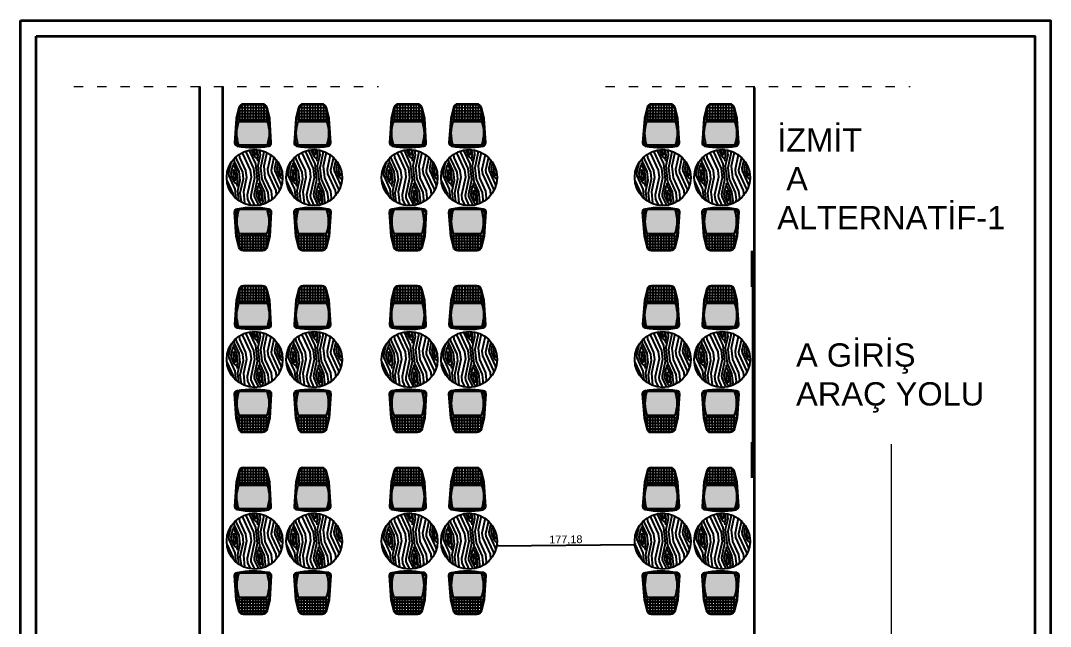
# Model space of a CAD drawing. Header units: millimetres. Extents: x 44201 to 173522, y 14677 to 20075.
# Drawn here: x 172197 to 173522, y 16772 to 17551 of the extents above; entities that cross this region are included whole.
import ezdxf

# ---------------------------------------------------------------- set-up
doc = ezdxf.new("R2010")
doc.units = ezdxf.units.MM
doc.linetypes.add('ACAD_ISO03W100', pattern=[30, 12, -18])
for name, color, linetype, lineweight in [('doseme', 203, 'ACAD_ISO03W100', 9), ('duvar', 7, 'Continuous', 35), ('estofado', 7, 'Continuous', 25), ('tefriş', 252, 'Continuous', 13), ('ölçüler', 143, 'Continuous', 5)]:
    doc.layers.add(name, color=color, linetype=linetype, lineweight=lineweight)
doc.layers.add('MUTFAK EKİPMAN', color=150, linetype='Continuous')
doc.layers.add('tefris', color=36, linetype='Continuous')
doc.styles.get("Standard").update_dxf_attribs({"font": 'Arial.ttf'})
doc.dimstyles.new('ISO-25', dxfattribs={"dimtxt": 10, "dimasz": 4, "dimexe": 1.25, "dimexo": 0.625, "dimtad": 1, "dimtxsty": 'Standard', "dimblk": 'ARCHTICK', "dimcen": 2.5, "dimse1": 1, "dimse2": 1, "dimadec": 0, "dimazin": 0, "dimtfac": 1, "dimtmove": 0, "dimatfit": 3, "dimldrblk": 'ARCHTICK', "dimfxl": 1, "dimarcsym": 0})

# ---------------------------------------------------------------- blocks, each defined once
blk = doc.blocks.new('jnsfghndg')
at = {"layer": 'tefris', "color": 35, "linetype": 'Continuous', "lineweight": 25}
for p, q in [((145000.5, -1290.1), (145010.3, -1302.9)), ((145004.8, -1289.3), (145013.4, -1300.6)), ((145008.6, -1289.2), (145014.4, -1296.8)), ((145011.7, -1289.4), (145015.8, -1294.7)), ((145015.2, -1290), (145017.2, -1292.7)), ((145015.7, -1290.2), (145016.9, -1291)), ((145016.9, -1291), (145020.6, -1292)), ((144983.1, -1302.5), (144983.5, -1302.7)), ((144984.6, -1300.5), (144986.9, -1302.1)), ((144986.2, -1298.6), (144986.3, -1298.6)), ((144986.3, -1298.6), (144988.3, -1300)), ((144986.9, -1302.1), (144990.7, -1303.1)), ((144987.1, -1297.7), (144992.1, -1301.1)), ((144988.3, -1300), (144990.7, -1303.1)), ((144989, -1296), (144993.5, -1299)), ((144992.1, -1301.1), (144994.5, -1304.2)), ((144992.2, -1293.7), (144994.5, -1295.3)), ((144993.5, -1299), (145000.6, -1308.4)), ((144994.5, -1295.3), (145004, -1307.7)), ((144995.8, -1291.8), (145005.1, -1303.9)), ((145013.4, -1300.6), (145015.4, -1302)), ((145014.4, -1296.8), (145016.5, -1298.2)), ((145015.4, -1302), (145034.3, -1307.2)), ((145015.8, -1294.7), (145017.9, -1296.1)), ((145016.5, -1298.2), (145031.5, -1302.4)), ((145017.2, -1292.7), (145021.3, -1295.5)), ((145017.9, -1296.1), (145025.4, -1298.3)), ((145020.6, -1292), (145022.7, -1293.4)), ((145021.3, -1295.5), (145025.1, -1296.5)), ((145022.7, -1293.4), (145025.1, -1296.5)), ((145025.4, -1298.3), (145028.8, -1297.6)), ((145028.7, -1297.5), (145028.8, -1297.6)), ((145028.8, -1297.6), (145029, -1297.7)), ((145031.5, -1302.4), (145033.9, -1304)), ((144979, -1311.6), (144980, -1312.3)), ((144980, -1312.3), (144998.8, -1317.6)), ((144980.2, -1308), (144981, -1308.5)), ((144981, -1308.5), (144999.9, -1313.8)), ((144981.8, -1304.6), (144982.1, -1304.8)), ((144982.1, -1304.8), (144997.2, -1309)), ((144983.5, -1302.7), (144991, -1304.8)), ((144991, -1304.8), (144994.5, -1304.2)), ((144994.5, -1304.2), (144996.5, -1305.6)), ((144997.2, -1309), (145011.5, -1318.7)), ((145000.6, -1308.4), (145014.9, -1318.1)), ((145004, -1307.7), (145014.3, -1314.6)), ((145005.1, -1303.9), (145015.3, -1310.9)), ((145010.3, -1302.9), (145014.4, -1305.7)), ((145014.4, -1305.7), (145033.2, -1311)), ((145015.3, -1310.9), (145030.4, -1315.1)), ((145033.2, -1311), (145037.6, -1314)), ((145034.3, -1307.2), (145036.1, -1308.5)), ((144978, -1320), (144979.9, -1321.2)), ((144978.2, -1315.6), (144981, -1317.5)), ((144978.3, -1323.1), (144980.6, -1324.7)), ((144979.9, -1321.2), (144995, -1325.5)), ((144980.6, -1324.7), (144991.9, -1327.8)), ((144981, -1317.5), (144996, -1321.7)), ((144996, -1321.7), (145002.2, -1325.9)), ((144998.8, -1317.6), (145005, -1321.8)), ((144999.9, -1313.8), (145008.1, -1319.4)), ((145005, -1321.8), (145016.8, -1337.3)), ((145008.1, -1319.4), (145020, -1334.9)), ((145011.5, -1318.7), (145021, -1331.2)), ((145014.3, -1314.6), (145029.4, -1318.9)), ((145014.9, -1318.1), (145026.2, -1321.3)), ((145015.3, -1319.8), (145017.3, -1321.2)), ((145017.3, -1321.2), (145017.7, -1322.9)), ((145017.3, -1321.2), (145024.9, -1323.3)), ((145017.7, -1322.9), (145022.4, -1329.1)), ((145021.4, -1324), (145023.5, -1325.4)), ((145021.4, -1324), (145023.8, -1327.1)), ((145024.9, -1323.3), (145033, -1328.9)), ((145026.2, -1321.3), (145034.4, -1326.8)), ((145029.4, -1318.9), (145035.5, -1323)), ((145030.4, -1315.1), (145036.6, -1319.3)), ((145035.5, -1323), (145037.4, -1325.5)), ((145036.6, -1319.3), (145038, -1321.1)), ((144979.5, -1328.4), (144986.6, -1337.8)), ((144980.9, -1326.4), (144982.9, -1327.8)), ((144982.9, -1327.8), (144983.3, -1329.5)), ((144982.9, -1327.8), (144990.5, -1329.9)), ((144983.3, -1329.5), (144988, -1335.7)), ((144987, -1330.6), (144989.1, -1331.9)), ((144987, -1330.6), (144989.4, -1333.7)), ((144988, -1335.7), (144990.1, -1337.1)), ((144989.1, -1331.9), (144992.9, -1333)), ((144989.4, -1333.7), (144993.5, -1336.4)), ((144990.5, -1329.9), (144998.7, -1335.5)), ((144991.9, -1327.8), (145000.1, -1333.4)), ((144992.9, -1333), (144994.9, -1334.4)), ((144994.9, -1334.4), (144997.3, -1337.5)), ((144995, -1325.5), (145001.1, -1329.6)), ((144998.7, -1335.5), (145001.1, -1338.6)), ((145000.1, -1333.4), (145007.2, -1342.7)), ((145001.1, -1329.6), (145010.6, -1342.1)), ((145002.2, -1325.9), (145011.7, -1338.3)), ((145020, -1334.9), (145022, -1336.3)), ((145021, -1331.2), (145023.1, -1332.6)), ((145022.4, -1329.1), (145024.5, -1330.5)), ((145023.1, -1332.6), (145033.2, -1335.4)), ((145023.5, -1325.4), (145027.2, -1326.4)), ((145023.8, -1327.1), (145027.9, -1329.9)), ((145024.5, -1330.5), (145032, -1332.6)), ((145027.2, -1326.4), (145029.3, -1327.8)), ((145027.9, -1329.9), (145031.7, -1330.9)), ((145029.3, -1327.8), (145031.7, -1330.9)), ((145032, -1332.6), (145035.4, -1332)), ((145033, -1328.9), (145035.4, -1332)), ((145034.4, -1326.8), (145036.3, -1329.2)), ((145035.4, -1332), (145035.4, -1332)), ((144986.6, -1337.8), (144988.7, -1339.1)), ((144988.7, -1339.1), (145003.8, -1343.4)), ((144990.1, -1337.1), (144997.6, -1339.2)), ((144991, -1343.9), (145006.5, -1348.2)), ((144993.5, -1336.4), (144997.3, -1337.5)), ((144997.6, -1339.2), (145001.1, -1338.6)), ((145001.1, -1338.6), (145003.1, -1339.9)), ((145003.8, -1343.4), (145011.9, -1348.9)), ((145007.2, -1342.7), (145015.3, -1348.3)), ((145010.6, -1342.1), (145018.4, -1347.3)), ((145011.7, -1338.3), (145021.9, -1345.2)), ((145016.8, -1337.3), (145020.9, -1340.1)), ((145020.9, -1340.1), (145027.5, -1341.9)), ((145021.9, -1345.2), (145022.5, -1345.4)), ((145022, -1336.3), (145030.7, -1338.8)), ((145006.5, -1348.2), (145007.9, -1349.2))]:
    blk.add_line(p, q, dxfattribs=at)
blk.add_circle((145008, -1319.2), 30, dxfattribs=at)
blk = doc.blocks.new('Banqueta Banc May')
at = {"layer": 'estofado'}
h = blk.add_hatch(color=256, dxfattribs=at)
h.set_gradient(color1=(203, 207, 210), one_color=1, tint=1, name='CYLINDER')
h.paths.add_polyline_path([(0.123, -0.01, -0.345989), (0.172, -0.048), (0.205, -0.187), (0.205, -0.188, 0.00324), (0.215, -0.185), (0.181, -0.046, 0.345989), (0.123, 0), (-0.123, 0, 0.345989), (-0.181, -0.046), (-0.215, -0.185, 0.00324), (-0.205, -0.188), (-0.205, -0.187), (-0.172, -0.048, -0.345989), (-0.123, -0.01)])
h = blk.add_hatch(color=256, dxfattribs=at)
h.set_gradient(color1=(203, 207, 210), one_color=1, tint=1, name='CYLINDER')
h.paths.add_polyline_path([(0.123, -0.01, -0.345989), (0.172, -0.048), (0.205, -0.187), (0.205, -0.188, 0.00324), (0.215, -0.185), (0.181, -0.046, 0.345989), (0.123, 0), (-0.123, 0, 0.345989), (-0.181, -0.046), (-0.215, -0.185, 0.00324), (-0.205, -0.188), (-0.205, -0.187), (-0.172, -0.048, -0.345989), (-0.123, -0.01)])
h = blk.add_hatch(color=256, dxfattribs=at)
h.set_gradient(color1=(225, 227, 229), one_color=1, tint=1, name='CURVED')
h.paths.add_polyline_path([(0.182, -0.529, 0.167263), (0.182, -0.224), (-0.182, -0.224, 0.167263), (-0.182, -0.529)])
for p, q in [((-0.19, -0.122), (0.19, -0.122)), ((-0.181, -0.085), (0.181, -0.085)), ((-0.175, -0.061), (-0.175, -0.195)), ((-0.171, -0.047), (0.171, -0.047)), ((-0.14, -0.013), (-0.14, -0.202)), ((-0.105, -0.01), (-0.105, -0.208)), ((-0.07, -0.01), (-0.07, -0.212)), ((-0.035, -0.01), (-0.035, -0.215)), ((0, -0.01), (0, -0.215)), ((0.035, -0.01), (0.035, -0.215)), ((0.07, -0.01), (0.07, -0.212)), ((0.105, -0.01), (0.105, -0.208)), ((0.14, -0.013), (0.14, -0.202)), ((0.175, -0.061), (0.175, -0.195)), ((-0.209, -0.241), (-0.188, -0.241)), ((-0.199, -0.16), (0.199, -0.16)), ((-0.175, -0.195), (-0.177, -0.224)), ((-0.167, -0.197), (0.167, -0.197)), ((-0.14, -0.202), (-0.142, -0.224)), ((-0.105, -0.208), (-0.106, -0.224)), ((-0.07, -0.212), (-0.071, -0.224)), ((-0.035, -0.215), (-0.036, -0.224)), ((0, -0.215), (0, -0.224)), ((0.035, -0.215), (0.036, -0.224)), ((0.07, -0.212), (0.071, -0.224)), ((0.105, -0.208), (0.106, -0.224)), ((0.14, -0.202), (0.142, -0.224)), ((0.175, -0.195), (0.177, -0.224)), ((0.188, -0.241), (0.209, -0.241)), ((-0.219, -0.391), (-0.207, -0.391)), ((-0.216, -0.354), (-0.207, -0.354)), ((-0.214, -0.316), (-0.204, -0.316)), ((-0.211, -0.279), (-0.197, -0.279)), ((0.197, -0.279), (0.211, -0.279)), ((0.204, -0.316), (0.214, -0.316)), ((0.207, -0.354), (0.216, -0.354)), ((0.207, -0.391), (0.219, -0.391)), ((-0.226, -0.503), (-0.19, -0.503)), ((-0.224, -0.466), (-0.199, -0.466)), ((-0.221, -0.429), (-0.205, -0.429)), ((-0.198, -0.473), (-0.203, -0.531)), ((-0.167, -0.529), (-0.168, -0.537)), ((-0.132, -0.529), (-0.133, -0.542)), ((-0.096, -0.529), (-0.098, -0.546)), ((-0.061, -0.529), (-0.063, -0.548)), ((0, -0.529), (0, -0.55)), ((0.061, -0.529), (0.063, -0.548)), ((0.096, -0.529), (0.098, -0.546)), ((0.132, -0.529), (0.133, -0.542)), ((0.167, -0.529), (0.168, -0.537)), ((0.19, -0.503), (0.226, -0.503)), ((0.198, -0.473), (0.203, -0.531)), ((0.199, -0.466), (0.224, -0.466)), ((0.205, -0.429), (0.221, -0.429)), ((-0.141, -0.541), (0.141, -0.541))]:
    blk.add_line(p, q, dxfattribs=at)
for points in [[(0.236, -0.499), (0.215, -0.185), (0.181, -0.046, 0.345989), (0.123, 0), (-0.123, 0, 0.345989), (-0.181, -0.046), (-0.215, -0.185), (-0.236, -0.499, 0.379693), (-0.203, -0.541, 0.092971), (0.203, -0.541, 0.379693)], [(0.226, -0.5), (0.205, -0.187), (0.172, -0.048, 0.345989), (0.123, -0.01), (-0.123, -0.01, 0.345989), (-0.172, -0.048), (-0.205, -0.187), (-0.226, -0.5, 0.379693), (-0.202, -0.531, 0.092971), (0.202, -0.531, 0.379693)], [(-0.182, -0.529, -0.167263), (-0.182, -0.224), (0.182, -0.224, -0.167263), (0.182, -0.529)]]:
    blk.add_lwpolyline(points, format="xyb", close=True, dxfattribs=at)
blk.add_arc((0, 0.573), 0.788, 254.1516, 285.8484, dxfattribs=at)
blk = doc.blocks.new('_ArchTick')
at = {"color": 0, "linetype": 'ByBlock', "const_width": 0.15}
blk.add_lwpolyline([(-0.5, -0.5), (0.5, 0.5)], dxfattribs=at)
blk = doc.blocks.new('*D469')
at = {"layer": 'Defpoints', "color": 0, "transparency": 16777216}
for p in [(172810.2, 16879.5), (172987.4, 16881.2), (172987.5, 16877.2)]:
    blk.add_point(p, dxfattribs=at)
at = {"layer": 'ölçüler', "color": 0, "lineweight": -2, "transparency": 16777216}
blk.add_line((172810.3, 16875.5), (172987.5, 16877.2), dxfattribs=at)
at = {"layer": 'ölçüler', "color": 0, "lineweight": -2, "transparency": 16777216, "xscale": 4, "yscale": 4, "zscale": 4}
for p, rotation in [((172810.3, 16875.5), 180.5483710761577), ((172987.5, 16877.2), 0.5483710761576952)]:
    blk.add_blockref('_ArchTick', p, dxfattribs=dict(at, rotation=rotation))
at = {"layer": 'ölçüler', "color": 0, "transparency": 16777216, "insert": (172898.8, 16883), "char_height": 10, "attachment_point": 5, "rotation": 0.5484}
blk.add_mtext('177,18', dxfattribs=at)

msp = doc.modelspace()

# ---------------------------------------------------------------- linework, layer by layer
at = {"layer": 'doseme'}
for p, q in [((172265.944, 17466.842), (172657.978, 17466.842)), ((172949.869, 17466.842, -18), (173341.904, 17466.842, -18))]:
    msp.add_line(p, q, dxfattribs=at)
at = {"layer": 'duvar'}
for p, q in [((172427.391, 17466.842), (172427.391, 16186.522)), ((172457.391, 16655.522), (172457.391, 17466.842)), ((173141.316, 16731.522, -18), (173141.316, 17465.268, -18)), ((173138.391, 17209.063), (173138.391, 17255.063)), ((173138.391, 16963.063), (173138.391, 17009.063))]:
    msp.add_line(p, q, dxfattribs=at)
for points in [[(172197.415, 17551.435), (173522.092, 17551.435), (173522.092, 14677.411), (172197.415, 14677.411)], [(172217.415, 17531.435), (173502.092, 17531.435), (173502.092, 14697.411), (172217.415, 14697.411)]]:
    msp.add_lwpolyline(points, close=True, dxfattribs=at)
at = {"layer": 'tefriş'}
msp.add_line((173317.458, 17006.444), (173317.458, 16490.618), dxfattribs=at)
at = {"layer": 'ölçüler'}
msp.add_line((173138.391, 17209.063), (173138.391, 17009.063), dxfattribs=at)

# ---------------------------------------------------------------- block references
at = {"layer": 'estofado', "yscale": 99.99999999999994, "zscale": 99.99999999999994}
for p, xscale, rotation in [((172496.455, 17444.083), 99.99999999999994, 359.8610045528026), ((172572.887, 17444.083), 99.99999999999994, 359.8610045528026), ((172695.754, 17444.083), 99.99999999999994, 359.8610045528026), ((172772.185, 17444.083), 99.99999999999994, 359.8610045528026), ((173021.3, 17444.083), 99.99999999999994, 359.8610045528026), ((173097.732, 17444.083), 99.99999999999994, 359.8610045528026), ((172496.455, 17255.274), -99.99999999999994, 180.1389954471974), ((172572.887, 17255.274), -99.99999999999994, 180.1389954471974), ((172695.754, 17255.274), -99.99999999999994, 180.1389954471974), ((172772.185, 17255.274), -99.99999999999994, 180.1389954471974), ((173021.3, 17255.274), -99.99999999999994, 180.1389954471974), ((173097.732, 17255.274), -99.99999999999994, 180.1389954471974), ((172496.455, 17210.154), 99.99999999999994, 359.8610045528026), ((172572.887, 17210.154), 99.99999999999994, 359.8610045528026), ((172695.754, 17210.154), 99.99999999999994, 359.8610045528026), ((172772.185, 17210.154), 99.99999999999994, 359.8610045528026), ((173021.3, 17210.154), 99.99999999999994, 359.8610045528026), ((173097.732, 17210.154), 99.99999999999994, 359.8610045528026), ((172496.455, 17021.345), -99.99999999999994, 180.1389954471974), ((172572.887, 17021.345), -99.99999999999994, 180.1389954471974), ((172695.754, 17021.345), -99.99999999999994, 180.1389954471974), ((172772.185, 17021.345), -99.99999999999994, 180.1389954471974), ((173021.3, 17021.345), -99.99999999999994, 180.1389954471974), ((173097.732, 17021.345), -99.99999999999994, 180.1389954471974), ((172496.455, 16976.231), 99.99999999999994, 359.8610045528026), ((172572.887, 16976.231), 99.99999999999994, 359.8610045528026), ((172695.754, 16976.231), 99.99999999999994, 359.8610045528026), ((172772.185, 16976.231), 99.99999999999994, 359.8610045528026), ((173021.3, 16976.231), 99.99999999999994, 359.8610045528026), ((173097.732, 16976.231), 99.99999999999994, 359.8610045528026), ((172496.455, 16787.422), -99.99999999999994, 180.1389954471974), ((172572.887, 16787.422), -99.99999999999994, 180.1389954471974), ((172695.754, 16787.422), -99.99999999999994, 180.1389954471974), ((172772.185, 16787.422), -99.99999999999994, 180.1389954471974), ((173021.3, 16787.422), -99.99999999999994, 180.1389954471974), ((173097.732, 16787.422), -99.99999999999994, 180.1389954471974)]:
    msp.add_blockref('Banqueta Banc May', p, dxfattribs=dict(at, xscale=xscale, rotation=rotation))
at = {"layer": 'ölçüler', "xscale": 1.2, "yscale": 1.2, "zscale": 1.2, "rotation": 310.4126255553184}
for p in [(60895.559, 150865.788), (60971.99, 150865.788), (61094.857, 150865.788), (61171.289, 150865.788), (61420.404, 150865.788), (61496.835, 150865.788), (60895.559, 150631.859), (60971.99, 150631.859), (61094.857, 150631.859), (61171.289, 150631.859), (61420.404, 150631.859), (61496.835, 150631.859), (60895.559, 150397.936), (60971.99, 150397.936), (61094.857, 150397.936), (61171.289, 150397.936), (61420.404, 150397.936), (61496.835, 150397.936)]:
    msp.add_blockref('jnsfghndg', p, dxfattribs=at)

# ---------------------------------------------------------------- texts
at = {"layer": 'MUTFAK EKİPMAN', "char_height": 30, "attachment_point": 1}
for s, insert in [('{\\C7;İZMİT\\P A ALTERNATİF-1}', (173170.61, 17412.862)), ('{\\C7;A GİRİŞ\\PARAÇ YOLU}', (173194.923, 17136.171))]:
    msp.add_mtext_dynamic_manual_height_columns(s, width=302.39646, gutter_width=12.5, heights=[0], dxfattribs=dict(at, insert=insert))

# ---------------------------------------------------------------- dimensions: what is measured, and where the dimension line sits
at = {"layer": 'ölçüler'}
dim = msp.add_aligned_dim(p1=(172810.242, 16879.515), p2=(172987.417, 16881.211), distance=-4.045, dimstyle='ISO-25', dxfattribs=at)
dim.commit()
dim.dimension.update_dxf_attribs({"geometry": '*D469', "text_midpoint": (172898.805, 16882.953)})

doc.saveas('drawing.dxf')
